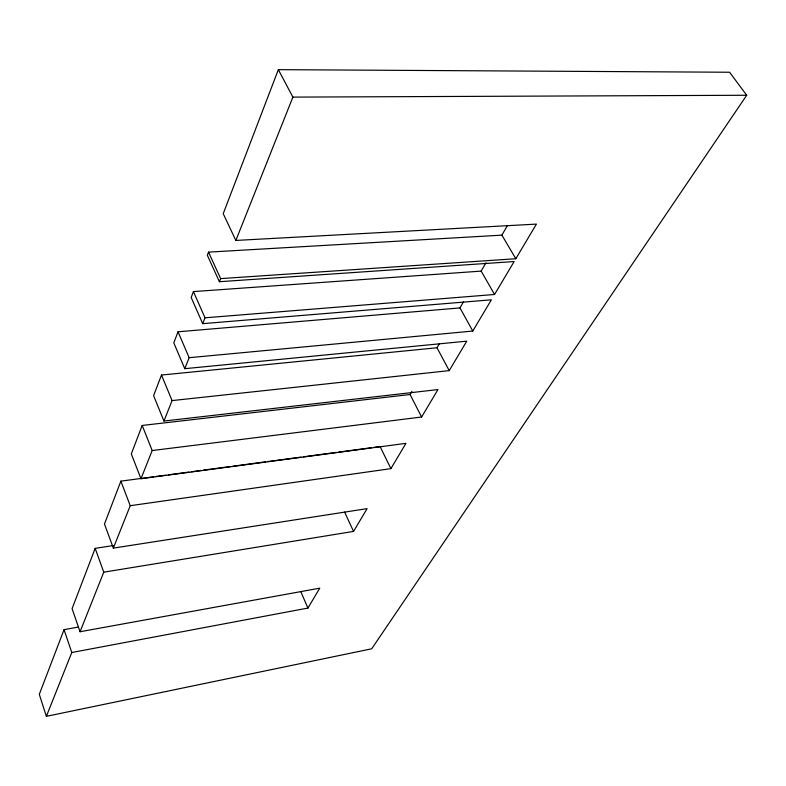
<?xml version="1.0" encoding="UTF-8"?>
<svg xmlns="http://www.w3.org/2000/svg" width="786" height="786" viewBox="0 0 786 786"><rect width="100%" height="100%" fill="white"/><g stroke="black" fill="none" stroke-linecap="round" stroke-linejoin="round"><path stroke-width="1.18" d="M78.502 627.061L64.049 629.665L39.3 694.352L46.364 716.341L371.699 648.794L746.7 95.263L729.585 72.243L278.342 69.659L223.224 213.694L235.839 240.437L536.416 224.108L515.812 258.732L220.64 278.617L219.402 281.712L514.142 261.541L494.551 294.475L205.028 317.809L202.709 323.655L491.368 299.81L472.779 331.053L189.151 357.699L184.779 368.683L466.766 341.163L449.228 370.619L172.075 400.595L163.94 421.041L437.959 389.571L421.62 417.012L152.189 450.545L140.969 478.733L405.949 443.343L390.907 468.633L130.23 505.703L113.341 548.117L367.111 508.621L353.553 531.405L103.762 572.179L80.054 631.738L319.774 588.164L307.925 608.069L71.781 652.508L46.364 716.341M113.341 545.543L95.165 548.363L72.096 608.639L80.054 631.738M153.732 476.768L120.877 481.15L104.469 524.036L113.341 548.117M411.913 391.32L410.066 394.513L142.197 425.452L131.301 453.915L140.969 478.733M439.453 343.521L437.006 347.766L161.484 375.04L153.594 395.672L163.94 421.041M463.593 301.627L459.967 307.916L178.029 331.79L173.794 342.863L184.779 368.683M485.954 262.819L481.179 271.101L193.415 291.596L191.165 297.481L202.709 323.655M507.373 225.651L501.9 235.142L208.516 252.129L207.327 255.234L219.402 281.712M235.839 240.437L292.893 97.11L278.342 69.659M156.168 476.444L165.905 475.147M168.342 474.823L189.023 472.062M191.46 471.738L201.196 470.431M203.623 470.107L230.396 466.54M232.833 466.216L265.688 461.824M268.124 461.5L300.979 457.118M303.416 456.794L336.27 452.412M338.707 452.088L371.562 447.696M373.989 447.372L380.08 446.566L390.907 468.633M292.893 97.11L746.7 95.263M501.9 235.142L515.812 258.732M481.179 271.101L494.551 294.475M459.967 307.916L472.779 331.053M437.006 347.766L449.228 370.619M410.066 394.513L421.62 417.012M344.573 512.059L353.553 531.405M208.516 252.129L220.64 278.617M193.415 291.596L205.028 317.809M300.841 591.72L307.925 608.069M178.029 331.79L189.151 357.699M161.484 375.04L172.075 400.595M142.197 425.452L152.189 450.545M120.877 481.15L130.23 505.703M95.165 548.363L103.762 572.179M64.049 629.665L71.781 652.508"/></g></svg>
